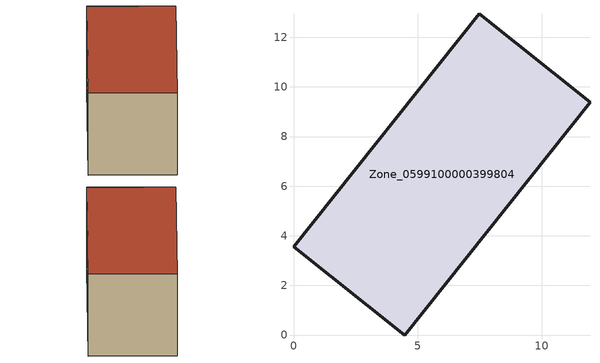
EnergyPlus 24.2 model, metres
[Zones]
Zone_0599100000399804
 floor ground (C_G): 4.48,0 0,3.55 7.48,12.94 11.95,9.38 z1.01
 wall outside (C_F): 4.48,0 11.95,9.38 7.48,12.94 0,3.55 4.48,0 z1.01:6.91
 roof outside (C_R): 0,3.55 4.48,0 11.95,9.38 7.48,12.94 z6.91
[BUILDING]
Pand.0599100000399804: North Axis=0; Terrain=City; Loads Convergence Tolerance Value=0.04; Temperature Convergence Tolerance Value=0.4; Solar Distribution=FullExterior; Maximum Number of Warmup Days=25; Minimum Number of Warmup Days=1
[Site:Location]
Rotterdam.The.Hague.AP_ZH_NLD Design_Conditions: Latitude=51.96; Longitude=4.45; Time Zone=1; Elevation=-4.5
[SITE:GROUNDTEMPERATURE:BUILDINGSURFACE]
18, 18, 18, 18, 18, 18, 18, 18, 18, 18, 18, 18
[MATERIAL] Thermal Absorptance=0.9; Solar Absorptance=0.7; Visible Absorptance=0.7
Name | Roughness | Thickness | Conductivity | Density | Specific Heat
G.TC.1992-2005 | MediumSmooth | 0.15 | 0.06 | 540 | 1210
F.TC.1992-2005 | Rough | 0.3 | 0.12 | 1920 | 840
R.TC.1992-2005 | MediumRough | 0.2 | 0.08 | 1500 | 1000
[CONSTRUCTION]
C_G: G.TC.1992-2005
C_F: F.TC.1992-2005
C_R: R.TC.1992-2005
[ZONE]
Zone_0599100000399804: Type=1; Multiplier=1; Ceiling Height=Autocalculate; Volume=Autocalculate; Floor Area=autocalculate; Part of Total Floor Area=Yes
[ZONEINFILTRATION:DESIGNFLOWRATE]
Infil_Zone_0599100000399804: Zone or ZoneList or Space or SpaceList=Zone_0599100000399804; Schedule=AlwaysOn; Design Flow Rate Calculation Method=Flow/Area; Flow Rate per Floor Area=0.0015; Constant Term Coefficient=1; Temperature Term Coefficient=0; Velocity Term Coefficient=0; Velocity Squared Term Coefficient=0
[HVACTEMPLATE:ZONE:IDEALLOADSAIRSYSTEM]
Zone_0599100000399804: Maximum Heating Supply Air Temperature=50; Minimum Cooling Supply Air Temperature=13; Maximum Heating Supply Air Humidity Ratio=0.0156; Minimum Cooling Supply Air Humidity Ratio=0.0077; Heating Limit=NoLimit; Cooling Limit=NoLimit; Dehumidification Control Type=ConstantSensibleHeatRatio; Cooling Sensible Heat Ratio=0.7; Dehumidification Setpoint=60; Humidification Control Type=None; Humidification Setpoint=30; Outdoor Air Method=None; Outdoor Air Flow Rate per Person=0.00944; Outdoor Air Flow Rate per Zone Floor Area=0; Outdoor Air Flow Rate per Zone=0; Demand Controlled Ventilation Type=None; Outdoor Air Economizer Type=NoEconomizer; Heat Recovery Type=None; Sensible Heat Recovery Effectiveness=0.7; Latent Heat Recovery Effectiveness=0.65
[ZONECONTROL:THERMOSTAT]
ThermostatControl_Zone_0599100000399804: Zone or ZoneList=Zone_0599100000399804; Control Type Schedule=DualSetpointControlType; Control 1=Thermostat_Zone_0599100000399804; Temperature Difference Between Cutout And Setpoint=0
[THERMOSTATSETPOINT:DUALSETPOINT]
Thermostat_Zone_0599100000399804: Heating Setpoint Temperature Schedule=HeatingSetpoint_Zone_0599100000399804; Cooling Setpoint Temperature Schedule=CoolingSetpoint_Zone_0599100000399804
[SCHEDULE:COMPACT]
HeatingSetpoint_Zone_0599100000399804: Through: 12/31, For: AllDays, Until: 24:00, 21
CoolingSetpoint_Zone_0599100000399804: Through: 12/31, For: AllDays, Until: 24:00, 24
DualSetpointControlType: Through: 12/31, For: AllDays, Until: 24:00, 4
AlwaysOn: Through: 12/31, For: AllDays, Until: 24:00, 1
